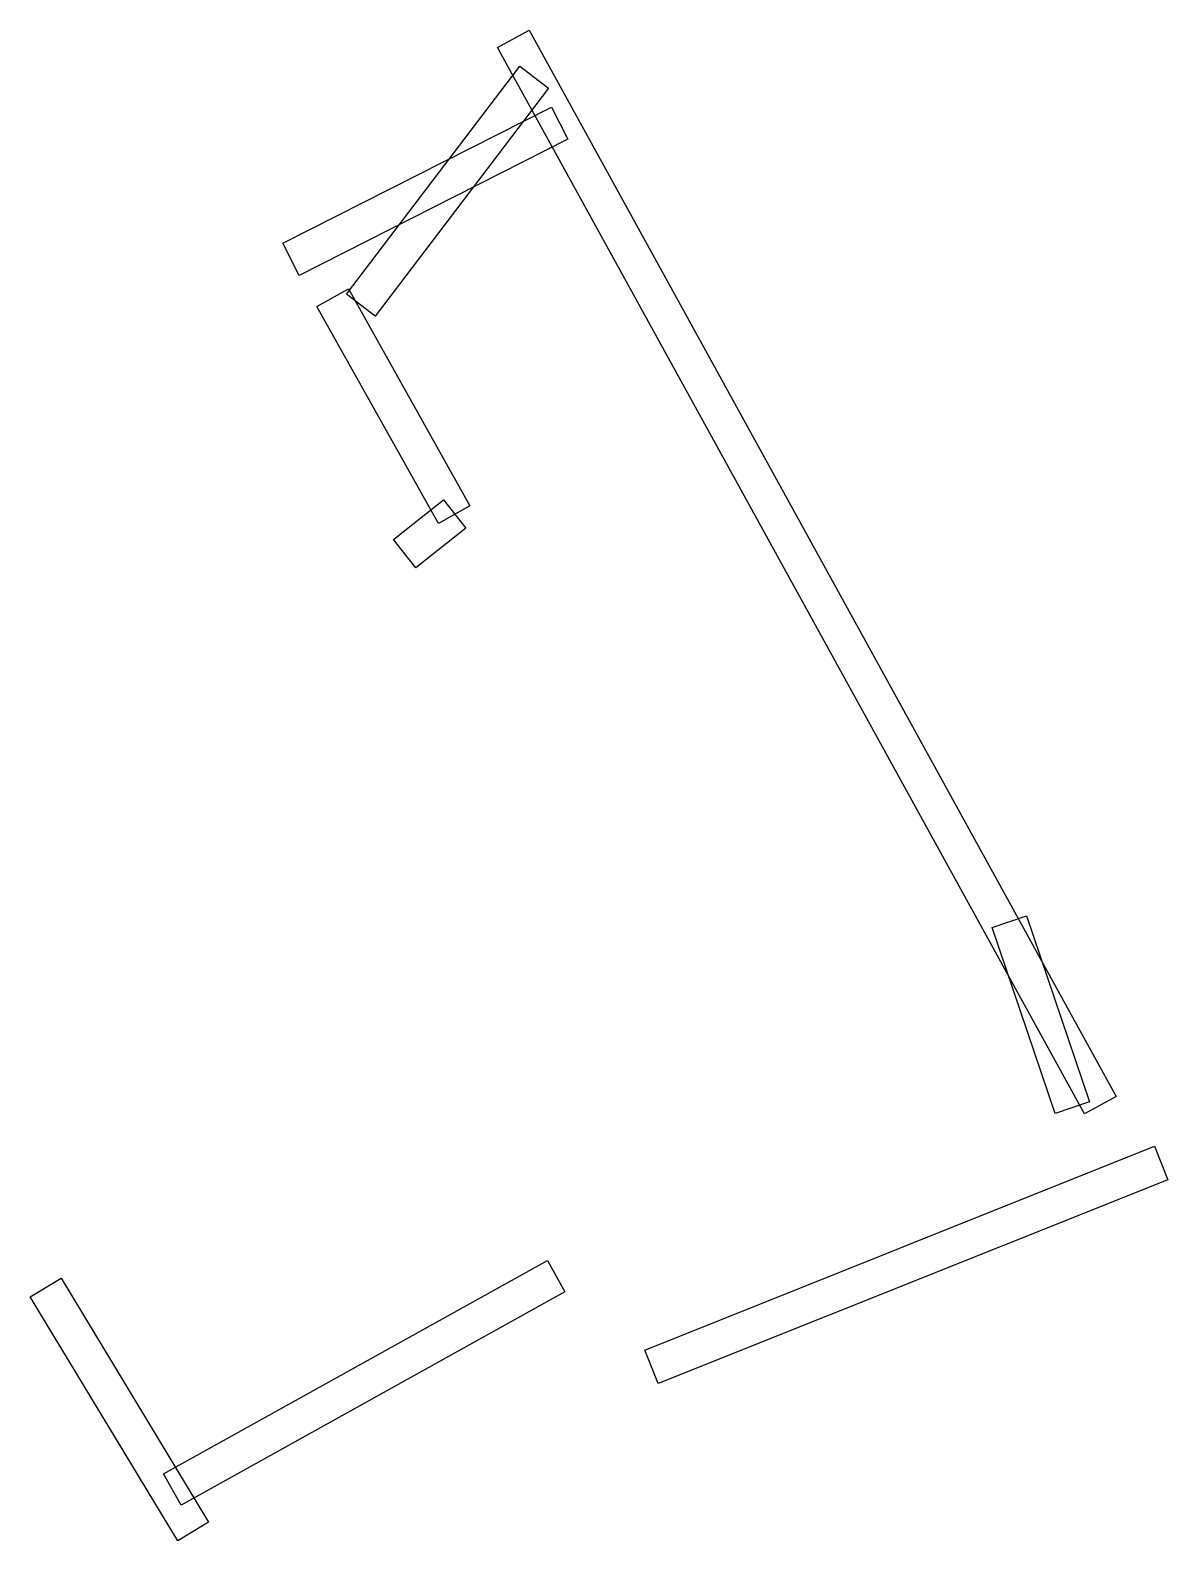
# Model space of a CAD drawing. Header units: metres. Extents: x -2.42 to 1.37, y -1.92 to 3.1.
import ezdxf

# ---------------------------------------------------------------- set-up
doc = ezdxf.new("R2010")
doc.units = ezdxf.units.M
doc.layers.add('WALLS', color=7, linetype='Continuous')

msp = doc.modelspace()

# ---------------------------------------------------------------- linework, layer by layer
at = {"layer": 'WALLS'}
for points in [[(-0.7544, 3.1035), (1.1994, -0.4445), (1.0943, -0.5024), (-0.8595, 3.0456)], [(-1.3622, 2.2251), (-0.7851, 2.9838), (-0.6896, 2.9111), (-1.2667, 2.1524)], [(-1.5747, 2.3949), (-0.6804, 2.8476), (-0.6262, 2.7405), (-1.5205, 2.2878)], [(-1.3561, 2.2429), (-0.9514, 1.5211), (-1.0561, 1.4624), (-1.4608, 2.1842)], [(-1.2063, 1.4094), (-1.0394, 1.5411), (-0.9651, 1.4469), (-1.132, 1.3152)], [(0.9009, 0.1571), (1.1106, -0.462), (0.9969, -0.5005), (0.7872, 0.1186)], [(-0.3691, -1.288), (1.3271, -0.6098), (1.3716, -0.7212), (-0.3246, -1.3994)], [(-1.9714, -1.6993), (-0.6937, -0.9896), (-0.6355, -1.0945), (-1.9131, -1.8042)], [(-2.3128, -1.0484), (-1.8218, -1.8604), (-1.9245, -1.9225), (-2.4154, -1.1105)]]:
    msp.add_lwpolyline(points, close=True, dxfattribs=at)

doc.saveas('drawing.dxf')
